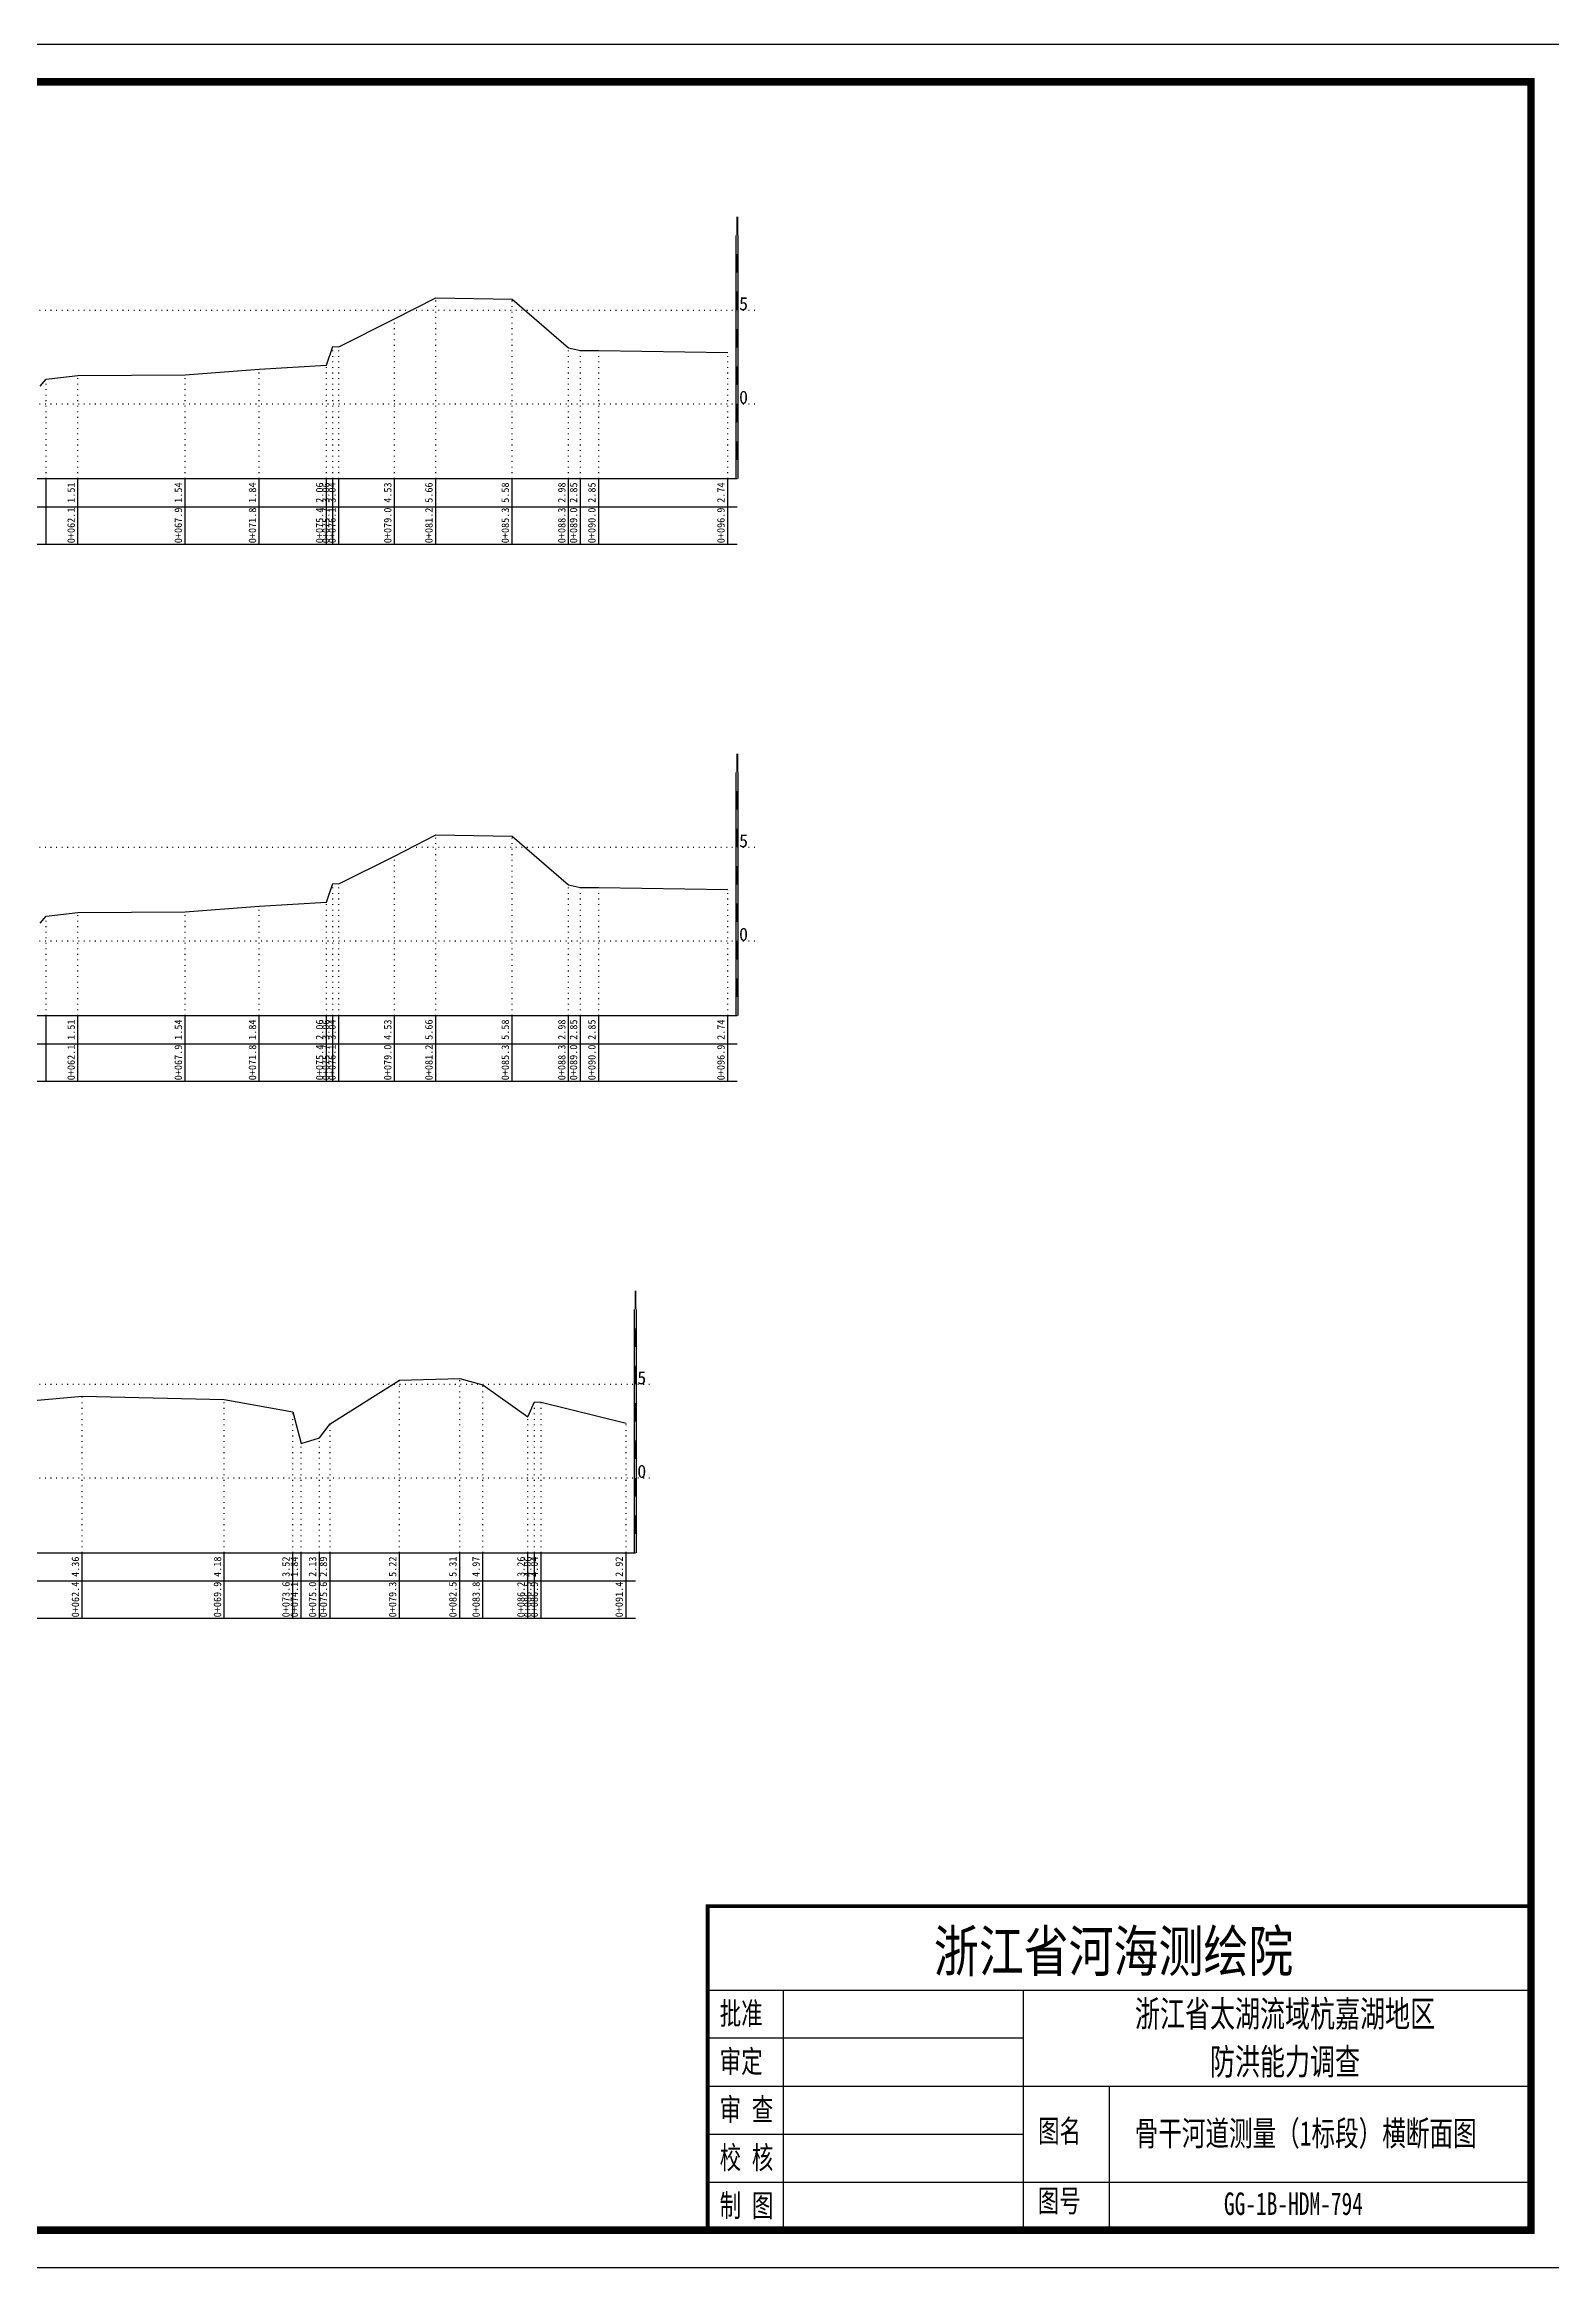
# Model space of a CAD drawing. Header units: millimetres. Extents: x 518574 to 520874, y 3371901 to 3372198.
# Drawn here: x 520200.8 to 520402.1, y 3371900.9 to 3372197.9 of the extents above; entities that cross this region are included whole.
import ezdxf
from ezdxf.enums import TextEntityAlignment as Align

# ---------------------------------------------------------------- set-up
doc = ezdxf.new("R2010")
doc.units = ezdxf.units.MM
doc.header["$LTSCALE"] = 0.4
doc.header["$MEASUREMENT"] = 0
doc.linetypes.add('X4', pattern=[1.6, 0, -1.6])
for name, color, linetype in [('DMX', 1, 'Continuous'), ('TEXT', 7, 'Continuous'), ('zdm1', 5, 'Continuous'), ('ZDMT5', 3, 'Continuous'), ('图框', 7, 'Continuous')]:
    doc.layers.add(name, color=color, linetype=linetype)
doc.styles.add('HDM', font='fangsong_GB2312.ttf')
doc.styles.add('tk2', font='', dxfattribs={"width": 0.8})
doc.styles.get('tk2').set_extended_font_data('SimSun')

msp = doc.modelspace()

# ---------------------------------------------------------------- linework, layer by layer
at = {"lineweight": 100, "const_width": 0.5}
msp.add_lwpolyline([(520399.36, 3371949.15), (520289.36, 3371949.15), (520289.36, 3371905.87), (520399.36, 3371905.87), (520399.36, 3371949.15)], dxfattribs=at)
at = {"linetype": 'Continuous', "elevation": 0}
msp.add_lwpolyline([(520289.36, 3371937.95), (520289.36, 3371905.87)], dxfattribs=at)
at = {"layer": 'DMX', "linetype": 'Continuous', "flags": 128}
for points in [[(520200.16, 3372152.23), (520200.96, 3372153.15), (520205.23, 3372153.65), (520219.56, 3372153.73), (520229.46, 3372154.48), (520238.43, 3372155.03), (520239.26, 3372157.53), (520240.08, 3372157.48), (520247.53, 3372161.2), (520253.03, 3372164.03), (520263.23, 3372163.83), (520263.23, 3372163.83), (520270.78, 3372157.33), (520272.36, 3372157), (520274.81, 3372157), (520292.06, 3372156.73)], [(520200.16, 3372080.48), (520200.96, 3372081.4), (520205.23, 3372081.9), (520219.56, 3372081.98), (520229.46, 3372082.73), (520238.43, 3372083.28), (520239.26, 3372085.78), (520240.08, 3372085.73), (520247.53, 3372089.45), (520253.03, 3372092.28), (520263.23, 3372092.08), (520263.23, 3372092.08), (520270.78, 3372085.58), (520272.36, 3372085.25), (520274.81, 3372085.25), (520292.06, 3372084.98)], [(520189.31, 3372015.8), (520205.81, 3372017.28), (520224.78, 3372016.83), (520233.93, 3372015.18), (520235.06, 3372010.98), (520237.48, 3372011.7), (520237.48, 3372011.7), (520238.93, 3372013.6), (520248.18, 3372019.43), (520256.23, 3372019.65), (520259.33, 3372018.8), (520265.33, 3372014.53), (520266.23, 3372016.53), (520267.11, 3372016.48), (520267.11, 3372016.48), (520278.46, 3372013.68)]]:
    msp.add_lwpolyline(points, dxfattribs=at)
at = {"layer": 'TEXT', "color": 0}
for p, q in [((520289.36, 3371937.95, 0), (520399.36, 3371937.95, 0)), ((520299.44, 3371937.95, 0), (520299.44, 3371912.29, 0)), ((520331.52, 3371937.95, 0), (520331.52, 3371912.29, 0)), ((520289.36, 3371931.54, 0), (520331.52, 3371931.54, 0)), ((520289.36, 3371925.12, 0), (520331.52, 3371925.12, 0)), ((520331.52, 3371925.12, 0), (520399.36, 3371925.12, 0)), ((520343.01, 3371925.12, 0), (520343.01, 3371905.87, 0)), ((520289.36, 3371918.7, 0), (520331.52, 3371918.7, 0)), ((520289.36, 3371912.29, 0), (520399.36, 3371912.29, 0)), ((520299.44, 3371912.29, 0), (520299.44, 3371905.87, 0)), ((520331.52, 3371912.29, 0), (520331.52, 3371905.87, 0))]:
    msp.add_line(p, q, dxfattribs=at)
at = {"layer": 'zdm1', "linetype": 'Continuous'}
for p, q in [((520293.18, 3372139.87), (520293.18, 3372172.37)), ((520293.43, 3372139.87), (520293.43, 3372172.37)), ((520049.93, 3372139.87), (520293.31, 3372139.87)), ((520038.68, 3372136.12), (520293.31, 3372136.12)), ((520038.68, 3372131.12), (520293.31, 3372131.12)), ((520293.18, 3372068.12), (520293.18, 3372100.62)), ((520293.43, 3372068.12), (520293.43, 3372100.62)), ((520049.93, 3372068.12), (520293.31, 3372068.12)), ((520038.68, 3372064.37), (520293.31, 3372064.37)), ((520038.68, 3372059.37), (520293.31, 3372059.37)), ((520279.58, 3371996.37), (520279.58, 3372028.87)), ((520279.83, 3371996.37), (520279.83, 3372028.87)), ((520049.93, 3371996.37), (520279.71, 3371996.37)), ((520038.68, 3371992.62), (520279.71, 3371992.62)), ((520038.68, 3371987.62), (520279.71, 3371987.62))]:
    msp.add_line(p, q, dxfattribs=at)
at = {"layer": 'zdm1', "linetype": 'X4'}
for p, q in [((520046.18, 3372162.37), (520295.81, 3372162.37)), ((520046.18, 3372149.87), (520295.81, 3372149.87)), ((520046.18, 3372090.62), (520295.81, 3372090.62)), ((520046.18, 3372078.12), (520295.81, 3372078.12)), ((520046.18, 3372018.87), (520282.21, 3372018.87)), ((520046.18, 3372006.37), (520282.21, 3372006.37))]:
    msp.add_line(p, q, dxfattribs=at)
at = {"layer": 'zdm1', "linetype": 'Continuous', "flags": 128}
for points in [[(520293.31, 3372172.37, 0.25, 0.25, 0), (520293.31, 3372174.87, 0.25, 0.25, 0)], [(520293.31, 3372167.37, 0.25, 0.25, 0), (520293.31, 3372169.87, 0.25, 0.25, 0)], [(520293.31, 3372162.37, 0.25, 0.25, 0), (520293.31, 3372164.87, 0.25, 0.25, 0)], [(520293.31, 3372157.37, 0.25, 0.25, 0), (520293.31, 3372159.87, 0.25, 0.25, 0)], [(520293.31, 3372152.37, 0.25, 0.25, 0), (520293.31, 3372154.87, 0.25, 0.25, 0)], [(520293.31, 3372147.37, 0.25, 0.25, 0), (520293.31, 3372149.87, 0.25, 0.25, 0)], [(520293.31, 3372142.37, 0.25, 0.25, 0), (520293.31, 3372144.87, 0.25, 0.25, 0)], [(520293.31, 3372100.62, 0.25, 0.25, 0), (520293.31, 3372103.12, 0.25, 0.25, 0)], [(520293.31, 3372095.62, 0.25, 0.25, 0), (520293.31, 3372098.12, 0.25, 0.25, 0)], [(520293.31, 3372090.62, 0.25, 0.25, 0), (520293.31, 3372093.12, 0.25, 0.25, 0)], [(520293.31, 3372085.62, 0.25, 0.25, 0), (520293.31, 3372088.12, 0.25, 0.25, 0)], [(520293.31, 3372080.62, 0.25, 0.25, 0), (520293.31, 3372083.12, 0.25, 0.25, 0)], [(520293.31, 3372075.62, 0.25, 0.25, 0), (520293.31, 3372078.12, 0.25, 0.25, 0)], [(520293.31, 3372070.62, 0.25, 0.25, 0), (520293.31, 3372073.12, 0.25, 0.25, 0)], [(520279.71, 3372028.87, 0.25, 0.25, 0), (520279.71, 3372031.37, 0.25, 0.25, 0)], [(520279.71, 3372023.87, 0.25, 0.25, 0), (520279.71, 3372026.37, 0.25, 0.25, 0)], [(520279.71, 3372018.87, 0.25, 0.25, 0), (520279.71, 3372021.37, 0.25, 0.25, 0)], [(520279.71, 3372013.87, 0.25, 0.25, 0), (520279.71, 3372016.37, 0.25, 0.25, 0)], [(520279.71, 3372008.87, 0.25, 0.25, 0), (520279.71, 3372011.37, 0.25, 0.25, 0)], [(520279.71, 3372003.87, 0.25, 0.25, 0), (520279.71, 3372006.37, 0.25, 0.25, 0)], [(520279.71, 3371998.87, 0.25, 0.25, 0), (520279.71, 3372001.37, 0.25, 0.25, 0)]]:
    msp.add_lwpolyline(points, format="xyseb", dxfattribs=at)
at = {"layer": 'ZDMT5', "linetype": 'X4'}
for p, q in [((520253.03, 3372139.87), (520253.03, 3372164.03)), ((520263.23, 3372139.87), (520263.23, 3372163.83)), ((520247.53, 3372139.87), (520247.53, 3372161.2)), ((520239.26, 3372139.87), (520239.26, 3372157.53)), ((520240.08, 3372139.87), (520240.08, 3372157.48)), ((520270.78, 3372139.87), (520270.78, 3372157.33)), ((520272.36, 3372139.87), (520272.36, 3372157)), ((520274.81, 3372139.87), (520274.81, 3372157)), ((520292.06, 3372139.87), (520292.06, 3372156.73)), ((520200.96, 3372139.87), (520200.96, 3372153.15)), ((520205.23, 3372139.87), (520205.23, 3372153.65)), ((520219.56, 3372139.87), (520219.56, 3372153.73)), ((520229.46, 3372139.87), (520229.46, 3372154.48)), ((520238.43, 3372139.87), (520238.43, 3372155.03)), ((520253.03, 3372068.12), (520253.03, 3372092.28)), ((520263.23, 3372068.12), (520263.23, 3372092.08)), ((520247.53, 3372068.12), (520247.53, 3372089.45)), ((520239.26, 3372068.12), (520239.26, 3372085.78)), ((520240.08, 3372068.12), (520240.08, 3372085.73)), ((520270.78, 3372068.12), (520270.78, 3372085.58)), ((520272.36, 3372068.12), (520272.36, 3372085.25)), ((520274.81, 3372068.12), (520274.81, 3372085.25)), ((520292.06, 3372068.12), (520292.06, 3372084.98)), ((520205.23, 3372068.12), (520205.23, 3372081.9)), ((520219.56, 3372068.12), (520219.56, 3372081.98)), ((520229.46, 3372068.12), (520229.46, 3372082.73)), ((520238.43, 3372068.12), (520238.43, 3372083.28)), ((520200.96, 3372068.12), (520200.96, 3372081.4)), ((520248.18, 3371996.37), (520248.18, 3372019.43)), ((520256.23, 3371996.37), (520256.23, 3372019.65)), ((520205.81, 3371996.37), (520205.81, 3372017.28)), ((520224.78, 3371996.37), (520224.78, 3372016.83)), ((520259.33, 3371996.37), (520259.33, 3372018.8)), ((520266.23, 3371996.37), (520266.23, 3372016.53)), ((520267.11, 3371996.37), (520267.11, 3372016.48)), ((520233.93, 3371996.37), (520233.93, 3372015.18)), ((520238.93, 3371996.37), (520238.93, 3372013.6)), ((520265.33, 3371996.37), (520265.33, 3372014.53)), ((520278.46, 3371996.37), (520278.46, 3372013.68)), ((520235.06, 3371996.37), (520235.06, 3372010.98)), ((520237.48, 3371996.37), (520237.48, 3372011.7))]:
    msp.add_line(p, q, dxfattribs=at)
at = {"layer": 'ZDMT5', "linetype": 'Continuous'}
for p, q in [((520200.96, 3372131.12), (520200.96, 3372139.87)), ((520205.23, 3372131.12), (520205.23, 3372139.87)), ((520219.56, 3372131.12), (520219.56, 3372139.87)), ((520229.46, 3372131.12), (520229.46, 3372139.87)), ((520238.43, 3372131.12), (520238.43, 3372139.87)), ((520239.26, 3372131.12), (520239.26, 3372139.87)), ((520240.08, 3372131.12), (520240.08, 3372139.87)), ((520247.53, 3372131.12), (520247.53, 3372139.87)), ((520253.03, 3372131.12), (520253.03, 3372139.87)), ((520263.23, 3372131.12), (520263.23, 3372139.87)), ((520270.78, 3372131.12), (520270.78, 3372139.87)), ((520272.36, 3372131.12), (520272.36, 3372139.87)), ((520274.81, 3372131.12), (520274.81, 3372139.87)), ((520292.06, 3372131.12), (520292.06, 3372139.87)), ((520200.96, 3372059.37), (520200.96, 3372068.12)), ((520205.23, 3372059.37), (520205.23, 3372068.12)), ((520219.56, 3372059.37), (520219.56, 3372068.12)), ((520229.46, 3372059.37), (520229.46, 3372068.12)), ((520238.43, 3372059.37), (520238.43, 3372068.12)), ((520239.26, 3372059.37), (520239.26, 3372068.12)), ((520240.08, 3372059.37), (520240.08, 3372068.12)), ((520247.53, 3372059.37), (520247.53, 3372068.12)), ((520253.03, 3372059.37), (520253.03, 3372068.12)), ((520263.23, 3372059.37), (520263.23, 3372068.12)), ((520270.78, 3372059.37), (520270.78, 3372068.12)), ((520272.36, 3372059.37), (520272.36, 3372068.12)), ((520274.81, 3372059.37), (520274.81, 3372068.12)), ((520292.06, 3372059.37), (520292.06, 3372068.12)), ((520205.81, 3371987.62), (520205.81, 3371996.37)), ((520224.78, 3371987.62), (520224.78, 3371996.37)), ((520233.93, 3371987.62), (520233.93, 3371996.37)), ((520235.06, 3371987.62), (520235.06, 3371996.37)), ((520237.48, 3371987.62), (520237.48, 3371996.37)), ((520238.93, 3371987.62), (520238.93, 3371996.37)), ((520248.18, 3371987.62), (520248.18, 3371996.37)), ((520256.23, 3371987.62), (520256.23, 3371996.37)), ((520259.33, 3371987.62), (520259.33, 3371996.37)), ((520265.33, 3371987.62), (520265.33, 3371996.37)), ((520266.23, 3371987.62), (520266.23, 3371996.37)), ((520267.11, 3371987.62), (520267.11, 3371996.37)), ((520278.46, 3371987.62), (520278.46, 3371996.37))]:
    msp.add_line(p, q, dxfattribs=at)
at = {"layer": '图框', "flags": 128}
msp.add_lwpolyline([(519984.36, 3371900.87), (520404.36, 3371900.87), (520404.36, 3372197.87), (519984.36, 3372197.87)], close=True, dxfattribs=at)
at = {"layer": '图框', "const_width": 1, "flags": 128}
msp.add_lwpolyline([(520009.36, 3371905.87), (520399.36, 3371905.87), (520399.36, 3372192.87), (520009.36, 3372192.87)], close=True, dxfattribs=at)

# ---------------------------------------------------------------- texts
at = {"layer": 'TEXT', "color": 7, "ltscale": 8, "style": 'tk2'}
for tag, p, s, height, width in [('浙江省河海测绘院', (520319.58, 3371940.39, 0), '（单位名称）', 5.5, 0.8), ('批准', (520290.97, 3371933.32, 0), '批准', 3, 0.7), ('审定', (520290.97, 3371926.91, 0), '审定', 3, 0.7), ('审 查', (520290.97, 3371920.49, 0), '审 查', 3, 0.7), ('图名', (520333.51, 3371917.62, 0), '审查', 3, 0.7), ('校 核', (520290.97, 3371914.07, 0), '校 核', 3, 0.7), ('制 图', (520290.97, 3371907.66, 0), '制 图', 3, 0.7), ('图号', (520333.46, 3371908.29, 0), '图号', 3, 0.7)]:
    msp.add_attdef(tag, p, s, height=height, dxfattribs=dict(at, width=width))
at = {"layer": 'TEXT', "color": 0, "style": 'tk2', "width": 0.7}
for tag, text, height, p in [('浙江省太湖流域杭嘉湖地区', '浙江省太湖流域杭嘉湖地区', 3.5, (520366.5, 3371934.77, -206.67)), ('防洪能力调查', '防洪能力调查', 3.5, (520366.5, 3371928.38, -206.67)), ('骨干河道测量（1标段）横断面图', '骨干河道测量（1标段）横断面图', 3.3, (520369.25, 3371918.8, -206.67)), ('GG-1B-HDM-794', 'GG-1B-HDM-001', 3, (520367.62, 3371909.4, -206.67))]:
    msp.add_attdef(tag, text=text, height=height, dxfattribs=at).set_placement(p, align=Align.MIDDLE_CENTER)
at = {"layer": 'zdm1', "linetype": 'Continuous', "style": 'HDM'}
for s, p in [('5', (520293.56, 3372162.37)), ('0', (520293.56, 3372149.87)), ('5', (520293.56, 3372090.62)), ('0', (520293.56, 3372078.12)), ('5', (520279.96, 3372018.87)), ('0', (520279.96, 3372006.37))]:
    msp.add_text(s, height=1.75, dxfattribs=at).set_placement(p)
at = {"layer": 'ZDMT5', "linetype": 'Continuous', "style": 'HDM'}
for s, p in [('1.51', (520205.11, 3372138)), ('1.54', (520219.43, 3372138)), ('1.84', (520229.33, 3372138)), ('2.06', (520238.31, 3372138)), ('3.06', (520239.13, 3372138)), ('3.04', (520239.96, 3372138)), ('4.53', (520247.41, 3372138)), ('5.66', (520252.91, 3372138)), ('5.58', (520263.11, 3372138)), ('2.98', (520270.66, 3372138)), ('2.85', (520272.23, 3372138)), ('2.85', (520274.68, 3372138)), ('2.74', (520291.93, 3372138)), ('0+062.1', (520205.11, 3372133.62)), ('0+067.9', (520219.43, 3372133.62)), ('0+071.8', (520229.33, 3372133.62)), ('0+075.4', (520238.31, 3372133.62)), ('0+075.7', (520239.13, 3372133.62)), ('0+076.1', (520239.96, 3372133.62)), ('0+079.0', (520247.41, 3372133.62)), ('0+081.2', (520252.91, 3372133.62)), ('0+085.3', (520263.11, 3372133.62)), ('0+088.3', (520270.66, 3372133.62)), ('0+089.0', (520272.23, 3372133.62)), ('0+090.0', (520274.68, 3372133.62)), ('0+096.9', (520291.93, 3372133.62)), ('1.51', (520205.11, 3372066.25)), ('1.54', (520219.43, 3372066.25)), ('1.84', (520229.33, 3372066.25)), ('2.06', (520238.31, 3372066.25)), ('3.06', (520239.13, 3372066.25)), ('3.04', (520239.96, 3372066.25)), ('4.53', (520247.41, 3372066.25)), ('5.66', (520252.91, 3372066.25)), ('5.58', (520263.11, 3372066.25)), ('2.98', (520270.66, 3372066.25)), ('2.85', (520272.23, 3372066.25)), ('2.85', (520274.68, 3372066.25)), ('2.74', (520291.93, 3372066.25)), ('0+062.1', (520205.11, 3372061.87)), ('0+067.9', (520219.43, 3372061.87)), ('0+071.8', (520229.33, 3372061.87)), ('0+075.4', (520238.31, 3372061.87)), ('0+075.7', (520239.13, 3372061.87)), ('0+076.1', (520239.96, 3372061.87)), ('0+079.0', (520247.41, 3372061.87)), ('0+081.2', (520252.91, 3372061.87)), ('0+085.3', (520263.11, 3372061.87)), ('0+088.3', (520270.66, 3372061.87)), ('0+089.0', (520272.23, 3372061.87)), ('0+090.0', (520274.68, 3372061.87)), ('0+096.9', (520291.93, 3372061.87)), ('4.36', (520205.68, 3371994.5)), ('4.18', (520224.66, 3371994.5)), ('3.52', (520233.81, 3371994.5)), ('1.84', (520234.93, 3371994.5)), ('2.13', (520237.36, 3371994.5)), ('2.89', (520238.81, 3371994.5)), ('5.22', (520248.06, 3371994.5)), ('5.31', (520256.11, 3371994.5)), ('4.97', (520259.21, 3371994.5)), ('3.26', (520265.21, 3371994.5)), ('4.06', (520266.11, 3371994.5)), ('4.04', (520266.98, 3371994.5)), ('2.92', (520278.33, 3371994.5)), ('0+062.4', (520205.68, 3371990.12)), ('0+069.9', (520224.66, 3371990.12)), ('0+073.6', (520233.81, 3371990.12)), ('0+074.1', (520234.93, 3371990.12)), ('0+075.0', (520237.36, 3371990.12)), ('0+075.6', (520238.81, 3371990.12)), ('0+079.3', (520248.06, 3371990.12)), ('0+082.5', (520256.11, 3371990.12)), ('0+083.8', (520259.21, 3371990.12)), ('0+086.2', (520265.21, 3371990.12)), ('0+086.5', (520266.11, 3371990.12)), ('0+086.9', (520266.98, 3371990.12)), ('0+091.4', (520278.33, 3371990.12))]:
    msp.add_text(s, height=1, rotation=90, dxfattribs=at).set_placement(p, align=Align.BOTTOM_CENTER)

doc.saveas('drawing.dxf')
